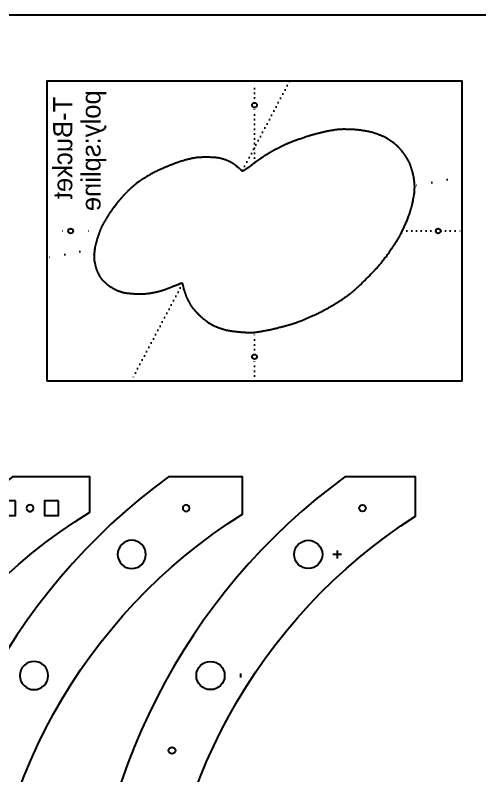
# Model space of a CAD drawing. Header units: millimetres. Extents: x -1807 to -587, y -1074 to -434.
# Drawn here: x -1125.5 to -931.6, y -751.4 to -433.7 of the extents above; entities that cross this region are included whole.
import ezdxf
from ezdxf.enums import TextEntityAlignment as Align

# ---------------------------------------------------------------- set-up
doc = ezdxf.new("R2010")
doc.units = ezdxf.units.MM
doc.linetypes.add('DOTTED', pattern=[6.35, 0, -6.35])
doc.layers.get('0').update_dxf_attribs({"color": 5})
doc.layers.add('Holes', color=1, linetype='Continuous')
doc.layers.add('text', color=250, linetype='Continuous')
doc.layers.add('Lines', color=7, linetype='DOTTED', true_color=0x000000)
doc.layers.add('Notes', color=73, linetype='Continuous', plot=False)
doc.styles.add('BoldReverse', font='Arial_Bold.ttf')
doc.styles.get("Standard").update_dxf_attribs({"font": 'FreeSans.ttf'})

# ---------------------------------------------------------------- blocks, each defined once
blk = doc.blocks.new('Level 9')
blk.add_lwpolyline([(873.94, -1590.91, -0.508188), (1294.14, -1590.91), (1294.14, -1621.75), (1278.6, -1621.75, 0.552088), (889.49, -1621.75), (873.94, -1621.75)], format="xyb", close=True)
at = {"layer": 'Holes'}
for centre, radius in [((956.93, -1534.8), 5.9), ((906.33, -1575.6), 5.9), ((887.04, -1598.24), 1.4)]:
    blk.add_circle(centre, radius, dxfattribs=at)
blk = doc.blocks.new('Level 10')
blk.add_lwpolyline([(630.1, -91.67, 0.508188), (209.9, -91.67), (209.9, -121.11), (226.34, -121.11, -0.547395), (613.66, -121.11), (630.1, -121.11)], format="xyb", close=True)
at = {"layer": 'Holes'}
for centre, radius in [((515.77, -19.49), 1.4), ((547.12, -35.56), 5.9), ((597.72, -76.36), 5.9), ((617, -99), 1.4)]:
    blk.add_circle(centre, radius, dxfattribs=at)
at = {"layer": 'text', "style": 'BoldReverse'}
for s, p in [('-', (547.12, -47.56)), ('+', (597.72, -88.36))]:
    blk.add_text(s, height=5, dxfattribs=at).set_placement(p, align=Align.MIDDLE_CENTER)
blk = doc.blocks.new('Square hole unit')
for points in [[(-3.05, 6.1), (-3.05, 11.9), (3.05, 11.9), (3.05, 6.1)], [(-3.05, -11.9), (-3.05, -6.1), (3.05, -6.1), (3.05, -11.9)]]:
    blk.add_lwpolyline(points, close=True)
blk.add_circle((0, 0), 1.4)
blk = doc.blocks.new('spline-block')
at = {"linetype": 'ByBlock'}
blk.add_lwpolyline([(0, 0), (0, -173.41), (125.1, -173.41), (125.1, 0)], close=True, dxfattribs=at)
at = {"layer": 'Holes'}
blk.add_lwpolyline([(79.32, -153.38), (79.23, -153.37), (79.13, -153.37), (79.02, -153.36), (78.91, -153.35), (78.79, -153.34), (78.67, -153.34), (78.57, -153.33), (78.47, -153.32), (78.39, -153.32), (78.32, -153.31), (78.27, -153.31), (78.23, -153.3), (78.2, -153.3), (78.17, -153.3), (78.15, -153.29), (78.14, -153.29), (78.12, -153.29), (78.11, -153.29), (78.1, -153.28), (78.1, -153.28), (78.09, -153.28), (78.08, -153.28), (78.08, -153.28), (78.07, -153.28), (78.07, -153.27), (78.06, -153.27), (78.06, -153.27), (78.05, -153.27), (78.05, -153.27), (78.05, -153.27), (78.04, -153.26), (78.04, -153.26), (78.03, -153.26), (78.03, -153.26), (78.02, -153.26), (78.01, -153.26), (78, -153.25), (77.99, -153.25), (77.97, -153.25), (77.95, -153.24), (77.93, -153.24), (77.9, -153.23), (77.87, -153.22), (77.83, -153.22), (77.79, -153.21), (77.74, -153.2), (77.68, -153.19), (77.62, -153.17), (77.55, -153.16), (77.46, -153.14), (77.36, -153.13), (77.24, -153.1), (77.1, -153.08), (76.93, -153.05), (76.73, -153.01), (76.49, -152.97), (76.21, -152.91), (75.91, -152.86), (75.58, -152.79), (75.23, -152.73), (74.88, -152.66), (74.52, -152.59), (74.17, -152.52), (73.84, -152.45), (73.53, -152.38), (73.24, -152.31), (72.97, -152.25), (72.72, -152.18), (72.48, -152.12), (72.25, -152.06), (72.03, -151.99), (71.81, -151.93), (71.6, -151.87), (71.39, -151.81), (71.17, -151.74), (70.95, -151.67), (70.72, -151.6), (70.47, -151.52), (70.2, -151.43), (69.92, -151.34), (69.61, -151.23), (69.28, -151.12), (68.93, -150.99), (68.57, -150.86), (68.2, -150.73), (67.81, -150.58), (67.41, -150.43), (67.01, -150.28), (66.61, -150.11), (66.21, -149.95), (65.8, -149.78), (65.4, -149.61), (64.99, -149.43), (64.58, -149.24), (64.16, -149.05), (63.75, -148.86), (63.34, -148.67), (62.93, -148.47), (62.52, -148.27), (62.13, -148.08), (61.76, -147.89), (61.41, -147.72), (61.08, -147.55), (60.79, -147.4), (60.53, -147.26), (60.29, -147.14), (60.08, -147.03), (59.88, -146.92), (59.68, -146.81), (59.49, -146.7), (59.29, -146.58), (59.07, -146.45), (58.83, -146.3), (58.57, -146.14), (58.29, -145.97), (57.98, -145.77), (57.64, -145.56), (57.28, -145.33), (56.9, -145.09), (56.48, -144.82), (56.04, -144.53), (55.58, -144.22), (55.1, -143.9), (54.61, -143.57), (54.12, -143.24), (53.63, -142.91), (53.15, -142.57), (52.68, -142.24), (52.24, -141.92), (51.81, -141.61), (51.4, -141.31), (51, -141.01), (50.62, -140.71), (50.25, -140.42), (49.88, -140.13), (49.52, -139.84), (49.16, -139.54), (48.8, -139.24), (48.42, -138.92), (48.04, -138.59), (47.63, -138.23), (47.19, -137.84), (46.72, -137.41), (46.22, -136.94), (45.67, -136.42), (45.09, -135.86), (44.48, -135.28), (43.87, -134.69), (43.25, -134.08), (42.64, -133.49), (42.06, -132.9), (41.51, -132.35), (40.99, -131.83), (40.52, -131.34), (40.07, -130.88), (39.66, -130.44), (39.26, -130.02), (38.89, -129.61), (38.52, -129.2), (38.17, -128.8), (37.82, -128.4), (37.48, -128), (37.15, -127.62), (36.84, -127.25), (36.55, -126.9), (36.29, -126.58), (36.06, -126.3), (35.86, -126.06), (35.71, -125.87), (35.58, -125.71), (35.47, -125.57), (35.37, -125.45), (35.28, -125.32), (35.18, -125.19), (35.07, -125.03), (34.94, -124.83), (34.78, -124.6), (34.59, -124.33), (34.39, -124.03), (34.18, -123.72), (33.96, -123.41), (33.75, -123.1), (33.55, -122.8), (33.37, -122.53), (33.21, -122.29), (33.07, -122.08), (32.95, -121.9), (32.85, -121.74), (32.76, -121.6), (32.67, -121.47), (32.6, -121.35), (32.53, -121.24), (32.46, -121.12), (32.39, -121), (32.3, -120.86), (32.2, -120.69), (32.08, -120.49), (31.94, -120.24), (31.76, -119.94), (31.55, -119.57), (31.3, -119.13), (31.02, -118.64), (30.71, -118.11), (30.4, -117.55), (30.08, -116.98), (29.76, -116.42), (29.46, -115.89), (29.18, -115.39), (28.94, -114.94), (28.72, -114.53), (28.51, -114.15), (28.32, -113.78), (28.14, -113.4), (27.95, -113.01), (27.75, -112.59), (27.53, -112.12), (27.29, -111.6), (27.04, -111.04), (26.77, -110.45), (26.5, -109.84), (26.23, -109.23), (25.96, -108.62), (25.7, -108.02), (25.46, -107.46), (25.25, -106.94), (25.05, -106.46), (24.87, -106.01), (24.71, -105.6), (24.56, -105.21), (24.43, -104.85), (24.3, -104.52), (24.19, -104.2), (24.09, -103.9), (23.99, -103.62), (23.9, -103.35), (23.81, -103.1), (23.73, -102.86), (23.66, -102.63), (23.59, -102.41), (23.53, -102.2), (23.46, -102.01), (23.41, -101.82), (23.35, -101.64), (23.3, -101.46), (23.25, -101.3), (23.2, -101.13), (23.15, -100.97), (23.11, -100.82), (23.06, -100.67), (23.02, -100.51), (22.97, -100.34), (22.92, -100.16), (22.86, -99.95), (22.8, -99.72), (22.73, -99.45), (22.65, -99.15), (22.56, -98.8), (22.47, -98.42), (22.37, -98.02), (22.26, -97.6), (22.16, -97.19), (22.05, -96.79), (21.96, -96.4), (21.87, -96.05), (21.79, -95.75), (21.73, -95.48), (21.67, -95.24), (21.62, -95.03), (21.57, -94.84), (21.53, -94.67), (21.49, -94.51), (21.46, -94.37), (21.42, -94.22), (21.39, -94.08), (21.35, -93.93), (21.31, -93.76), (21.27, -93.58), (21.22, -93.38), (21.17, -93.14), (21.12, -92.87), (21.06, -92.57), (20.99, -92.24), (20.92, -91.88), (20.85, -91.51), (20.78, -91.14), (20.71, -90.76), (20.64, -90.4), (20.58, -90.05), (20.52, -89.73), (20.47, -89.43), (20.43, -89.16), (20.39, -88.9), (20.35, -88.66), (20.32, -88.45), (20.29, -88.24), (20.27, -88.06), (20.24, -87.88), (20.22, -87.72), (20.2, -87.58), (20.18, -87.44), (20.17, -87.32), (20.15, -87.22), (20.14, -87.12), (20.13, -87.04), (20.12, -86.97), (20.11, -86.9), (20.1, -86.85), (20.09, -86.81), (20.08, -86.77), (20.08, -86.73), (20.07, -86.7), (20.07, -86.67), (20.06, -86.65), (20.06, -86.62), (20.05, -86.59), (20.05, -86.57), (20.05, -86.54), (20.04, -86.51), (20.04, -86.48), (20.03, -86.45), (20.03, -86.42), (20.03, -86.38), (20.02, -86.34), (20.02, -86.29), (20.02, -86.23), (20.02, -86.16), (20.01, -86.08), (20.01, -85.98), (20.01, -85.86), (20.01, -85.73), (20, -85.58), (20, -85.41), (20, -85.22), (20.01, -85), (20.01, -84.76), (20.02, -84.5), (20.02, -84.21), (20.03, -83.89), (20.05, -83.55), (20.06, -83.2), (20.08, -82.82), (20.11, -82.43), (20.13, -82.03), (20.16, -81.61), (20.2, -81.18), (20.24, -80.75), (20.28, -80.31), (20.32, -79.87), (20.37, -79.44), (20.41, -79.01), (20.46, -78.6), (20.51, -78.19), (20.56, -77.81), (20.61, -77.45), (20.66, -77.11), (20.71, -76.79), (20.75, -76.5), (20.79, -76.23), (20.83, -76), (20.87, -75.79), (20.9, -75.62), (20.92, -75.47), (20.94, -75.35), (20.97, -75.24), (20.99, -75.14), (21.01, -75.04), (21.03, -74.94), (21.06, -74.84), (21.09, -74.73), (21.12, -74.61), (21.16, -74.47), (21.2, -74.33), (21.24, -74.17), (21.29, -74), (21.35, -73.81), (21.41, -73.62), (21.47, -73.41), (21.55, -73.19), (21.62, -72.96), (21.7, -72.73), (21.78, -72.49), (21.87, -72.25), (21.96, -72.01), (22.04, -71.77), (22.13, -71.54), (22.22, -71.31), (22.31, -71.09), (22.39, -70.88), (22.47, -70.68), (22.55, -70.5), (22.62, -70.34), (22.68, -70.19), (22.73, -70.07), (22.78, -69.96), (22.82, -69.87), (22.86, -69.79), (22.89, -69.73), (22.92, -69.67), (22.94, -69.62), (22.97, -69.57), (23, -69.52), (23.02, -69.48), (23.04, -69.44), (23.07, -69.39), (23.09, -69.36), (23.11, -69.32), (23.13, -69.29), (23.15, -69.25), (23.17, -69.22), (23.19, -69.19), (23.21, -69.17), (23.22, -69.14), (23.24, -69.12), (23.25, -69.1), (23.26, -69.07), (23.27, -69.06), (23.28, -69.04), (23.29, -69.02), (23.3, -69.01), (23.31, -68.99), (23.32, -68.98), (23.32, -68.97), (23.33, -68.96), (23.33, -68.95), (23.34, -68.94), (23.34, -68.94), (23.34, -68.93), (23.35, -68.93), (23.35, -68.92), (23.35, -68.92), (23.35, -68.92), (23.35, -68.92), (23.35, -68.92), (23.35, -68.91), (23.35, -68.91), (23.35, -68.91), (23.35, -68.91), (23.35, -68.91), (23.35, -68.91), (23.35, -68.91), (23.36, -68.9), (23.36, -68.9), (23.36, -68.9), (23.36, -68.9), (23.36, -68.9), (23.36, -68.9), (23.36, -68.89), (23.36, -68.89), (23.36, -68.89), (23.36, -68.89), (23.36, -68.88), (23.36, -68.88), (23.36, -68.88), (23.36, -68.87), (23.36, -68.87), (23.37, -68.86), (23.37, -68.86), (23.37, -68.86), (23.37, -68.85), (23.37, -68.84), (23.38, -68.84), (23.38, -68.83), (23.38, -68.82), (23.39, -68.82), (23.39, -68.81), (23.4, -68.8), (23.41, -68.78), (23.41, -68.77), (23.42, -68.75), (23.44, -68.73), (23.45, -68.71), (23.47, -68.68), (23.49, -68.65), (23.51, -68.61), (23.53, -68.57), (23.55, -68.54), (23.57, -68.5), (23.6, -68.46), (23.62, -68.43), (23.63, -68.4), (23.65, -68.37), (23.66, -68.35), (23.68, -68.33), (23.69, -68.31), (23.7, -68.29), (23.71, -68.27), (23.73, -68.25), (23.74, -68.22), (23.76, -68.2), (23.78, -68.16), (23.8, -68.13), (23.82, -68.1), (23.84, -68.06), (23.86, -68.03), (23.88, -67.99), (23.9, -67.96), (23.92, -67.93), (23.94, -67.9), (23.95, -67.87), (23.97, -67.85), (23.98, -67.83), (23.99, -67.81), (24, -67.79), (24.01, -67.77), (24.01, -67.76), (24.02, -67.74), (24.03, -67.73), (24.03, -67.72), (24.03, -67.71), (24.04, -67.71), (24.04, -67.7), (24.04, -67.7), (24.04, -67.69), (24.04, -67.69), (24.05, -67.68), (24.05, -67.68), (24.05, -67.68), (24.05, -67.68), (24.05, -67.67), (24.05, -67.67), (24.05, -67.67), (24.05, -67.67), (24.05, -67.66), (24.05, -67.66), (24.05, -67.66), (24.05, -67.65), (24.05, -67.65), (24.05, -67.64), (24.06, -67.64), (24.06, -67.64), (24.06, -67.63), (24.06, -67.63), (24.06, -67.62), (24.07, -67.62), (24.07, -67.61), (24.07, -67.61), (24.07, -67.6), (24.07, -67.6), (24.08, -67.59), (24.08, -67.59), (24.08, -67.58), (24.08, -67.58), (24.09, -67.57), (24.09, -67.57), (24.09, -67.56), (24.1, -67.56), (24.1, -67.55), (24.1, -67.55), (24.11, -67.54), (24.11, -67.54), (24.12, -67.53), (24.12, -67.52), (24.13, -67.52), (24.13, -67.51), (24.14, -67.5), (24.15, -67.49), (24.15, -67.48), (24.16, -67.47), (24.17, -67.46), (24.18, -67.45), (24.19, -67.44), (24.2, -67.43), (24.21, -67.42), (24.22, -67.4), (24.22, -67.39), (24.23, -67.38), (24.24, -67.37), (24.25, -67.36), (24.26, -67.35), (24.27, -67.34), (24.28, -67.33), (24.29, -67.32), (24.3, -67.31), (24.31, -67.3), (24.32, -67.29), (24.33, -67.28), (24.34, -67.27), (24.35, -67.27), (24.35, -67.26), (24.36, -67.25), (24.37, -67.24), (24.38, -67.23), (24.39, -67.22), (24.4, -67.21), (24.41, -67.2), (24.42, -67.18), (24.44, -67.17), (24.45, -67.15), (24.47, -67.12), (24.49, -67.1), (24.52, -67.07), (24.54, -67.04), (24.57, -67), (24.6, -66.96), (24.64, -66.91), (24.67, -66.87), (24.71, -66.82), (24.75, -66.77), (24.79, -66.72), (24.82, -66.67), (24.86, -66.62), (24.89, -66.58), (24.93, -66.53), (24.96, -66.48), (25, -66.42), (25.04, -66.37), (25.08, -66.31), (25.13, -66.25), (25.18, -66.18), (25.23, -66.11), (25.29, -66.03), (25.36, -65.94), (25.44, -65.84), (25.52, -65.73), (25.62, -65.62), (25.73, -65.49), (25.85, -65.34), (25.98, -65.19), (26.12, -65.03), (26.27, -64.86), (26.42, -64.69), (26.59, -64.51), (26.76, -64.32), (26.93, -64.14), (27.11, -63.95), (27.29, -63.77), (27.48, -63.58), (27.66, -63.4), (27.86, -63.21), (28.05, -63.03), (28.24, -62.85), (28.44, -62.67), (28.63, -62.49), (28.83, -62.31), (29.03, -62.14), (29.22, -61.97), (29.42, -61.81), (29.61, -61.64), (29.81, -61.48), (30, -61.33), (30.19, -61.18), (30.38, -61.04), (30.56, -60.9), (30.73, -60.77), (30.9, -60.65), (31.06, -60.53), (31.21, -60.43), (31.34, -60.34), (31.47, -60.25), (31.58, -60.18), (31.69, -60.11), (31.79, -60.05), (31.89, -59.99), (31.99, -59.93), (32.1, -59.87), (32.21, -59.81), (32.34, -59.74), (32.47, -59.67), (32.6, -59.6), (32.75, -59.53), (32.9, -59.45), (33.05, -59.37), (33.21, -59.29), (33.37, -59.2), (33.54, -59.12), (33.7, -59.04), (33.87, -58.96), (34.04, -58.88), (34.2, -58.8), (34.36, -58.72), (34.52, -58.65), (34.67, -58.58), (34.82, -58.52), (34.96, -58.45), (35.09, -58.4), (35.22, -58.34), (35.35, -58.29), (35.48, -58.24), (35.6, -58.2), (35.72, -58.15), (35.85, -58.11), (35.97, -58.06), (36.09, -58.02), (36.22, -57.98), (36.34, -57.94), (36.46, -57.9), (36.58, -57.86), (36.69, -57.82), (36.81, -57.79), (36.92, -57.75), (37.03, -57.72), (37.13, -57.68), (37.22, -57.65), (37.31, -57.62), (37.39, -57.6), (37.46, -57.58), (37.52, -57.56), (37.57, -57.54), (37.61, -57.53), (37.64, -57.51), (37.66, -57.5), (37.69, -57.5), (37.7, -57.49), (37.72, -57.48), (37.73, -57.48), (37.74, -57.47), (37.75, -57.47), (37.76, -57.47), (37.77, -57.46), (37.77, -57.46), (37.78, -57.46), (37.78, -57.45), (37.79, -57.45), (37.79, -57.45), (37.79, -57.45), (37.8, -57.45), (37.8, -57.44), (37.81, -57.44), (37.81, -57.44), (37.81, -57.44), (37.82, -57.43), (37.82, -57.43), (37.82, -57.43), (37.83, -57.43), (37.83, -57.43), (37.83, -57.42), (37.84, -57.42), (37.84, -57.42), (37.85, -57.42), (37.85, -57.41), (37.86, -57.41), (37.86, -57.41), (37.87, -57.4), (37.87, -57.4), (37.88, -57.4), (37.88, -57.4), (37.89, -57.39), (37.89, -57.39), (37.9, -57.39), (37.91, -57.39), (37.92, -57.38), (37.92, -57.38), (37.93, -57.38), (37.94, -57.37), (37.95, -57.37), (37.96, -57.36), (37.98, -57.36), (37.99, -57.35), (38, -57.35), (38.02, -57.35), (38.03, -57.34), (38.05, -57.34), (38.06, -57.33), (38.08, -57.33), (38.09, -57.32), (38.11, -57.32), (38.12, -57.31), (38.14, -57.31), (38.16, -57.3), (38.17, -57.3), (38.19, -57.3), (38.21, -57.29), (38.22, -57.29), (38.24, -57.29), (38.25, -57.28), (38.27, -57.28), (38.28, -57.28), (38.3, -57.27), (38.31, -57.27), (38.32, -57.27), (38.34, -57.26), (38.36, -57.26), (38.39, -57.25), (38.43, -57.25), (38.48, -57.24), (38.54, -57.23), (38.61, -57.21), (38.7, -57.2), (38.8, -57.18), (38.9, -57.16), (39, -57.14), (39.11, -57.11), (39.21, -57.09), (39.32, -57.07), (39.41, -57.05), (39.5, -57.03), (39.59, -57.01), (39.67, -56.99), (39.74, -56.97), (39.81, -56.95), (39.87, -56.93), (39.92, -56.92), (39.97, -56.91), (40, -56.9), (40.04, -56.89), (40.07, -56.88), (40.1, -56.87), (40.12, -56.86), (40.15, -56.85), (40.18, -56.84), (40.21, -56.83), (40.25, -56.82), (40.28, -56.81), (40.32, -56.79), (40.35, -56.78), (40.38, -56.77), (40.41, -56.76), (40.44, -56.75), (40.46, -56.74), (40.47, -56.74), (40.49, -56.73), (40.5, -56.72), (40.51, -56.72), (40.52, -56.72), (40.52, -56.71), (40.53, -56.71), (40.53, -56.71), (40.54, -56.7), (40.54, -56.7), (40.55, -56.7), (40.55, -56.69), (40.56, -56.69), (40.56, -56.69), (40.56, -56.68), (40.57, -56.68), (40.57, -56.67), (40.57, -56.67), (40.58, -56.67), (40.58, -56.66), (40.58, -56.66), (40.59, -56.66), (40.59, -56.65), (40.59, -56.65), (40.59, -56.64), (40.6, -56.64), (40.6, -56.64), (40.6, -56.63), (40.6, -56.63), (40.6, -56.62), (40.61, -56.61), (40.61, -56.61), (40.61, -56.6), (40.61, -56.6), (40.62, -56.59), (40.62, -56.58), (40.62, -56.57), (40.62, -56.57), (40.62, -56.56), (40.63, -56.55), (40.63, -56.54), (40.63, -56.53), (40.63, -56.52), (40.63, -56.51), (40.64, -56.5), (40.64, -56.49), (40.64, -56.48), (40.64, -56.47), (40.64, -56.46), (40.65, -56.45), (40.65, -56.43), (40.65, -56.42), (40.65, -56.41), (40.65, -56.39), (40.66, -56.37), (40.66, -56.36), (40.66, -56.34), (40.66, -56.32), (40.67, -56.3), (40.67, -56.28), (40.67, -56.27), (40.67, -56.25), (40.67, -56.23), (40.67, -56.22), (40.67, -56.21), (40.67, -56.2), (40.67, -56.18), (40.67, -56.17), (40.67, -56.17), (40.67, -56.16), (40.67, -56.15), (40.67, -56.14), (40.67, -56.13), (40.67, -56.12), (40.67, -56.11), (40.67, -56.1), (40.67, -56.09), (40.67, -56.08), (40.66, -56.08), (40.66, -56.07), (40.66, -56.06), (40.66, -56.05), (40.66, -56.04), (40.65, -56.03), (40.65, -56.02), (40.65, -56.01), (40.65, -56), (40.64, -55.99), (40.64, -55.98), (40.64, -55.97), (40.63, -55.96), (40.63, -55.95), (40.63, -55.93), (40.62, -55.92), (40.62, -55.91), (40.62, -55.9), (40.61, -55.89), (40.61, -55.87), (40.6, -55.86), (40.59, -55.84), (40.59, -55.83), (40.58, -55.81), (40.57, -55.79), (40.56, -55.76), (40.55, -55.73), (40.53, -55.71), (40.52, -55.68), (40.51, -55.65), (40.49, -55.62), (40.48, -55.59), (40.47, -55.57), (40.46, -55.54), (40.44, -55.52), (40.43, -55.49), (40.42, -55.46), (40.4, -55.43), (40.39, -55.4), (40.37, -55.37), (40.35, -55.32), (40.33, -55.28), (40.3, -55.23), (40.28, -55.17), (40.25, -55.12), (40.23, -55.07), (40.2, -55.01), (40.18, -54.96), (40.16, -54.92), (40.14, -54.88), (40.13, -54.84), (40.11, -54.8), (40.1, -54.77), (40.09, -54.75), (40.08, -54.73), (40.07, -54.71), (40.06, -54.69), (40.06, -54.67), (40.05, -54.66), (40.05, -54.65), (40.05, -54.64), (40.05, -54.63), (40.04, -54.63), (40.04, -54.62), (40.04, -54.62), (40.04, -54.61), (40.04, -54.61), (40.04, -54.6), (40.04, -54.6), (40.04, -54.59), (40.04, -54.59), (40.03, -54.59), (40.03, -54.58), (40.03, -54.58), (40.03, -54.57), (40.03, -54.57), (40.03, -54.56), (40.03, -54.56), (40.02, -54.55), (40.02, -54.54), (40.02, -54.53), (40.01, -54.51), (40, -54.49), (39.99, -54.46), (39.98, -54.43), (39.96, -54.38), (39.94, -54.32), (39.9, -54.24), (39.87, -54.14), (39.82, -54.03), (39.76, -53.89), (39.7, -53.73), (39.62, -53.55), (39.54, -53.34), (39.44, -53.11), (39.33, -52.84), (39.21, -52.54), (39.08, -52.22), (38.94, -51.87), (38.8, -51.51), (38.65, -51.13), (38.5, -50.75), (38.36, -50.38), (38.22, -50.02), (38.09, -49.67), (37.97, -49.35), (37.87, -49.04), (37.77, -48.75), (37.67, -48.47), (37.59, -48.2), (37.51, -47.93), (37.43, -47.67), (37.36, -47.42), (37.29, -47.16), (37.22, -46.9), (37.15, -46.65), (37.09, -46.39), (37.03, -46.13), (36.96, -45.87), (36.91, -45.6), (36.85, -45.34), (36.79, -45.07), (36.74, -44.8), (36.69, -44.54), (36.64, -44.28), (36.6, -44.03), (36.55, -43.79), (36.51, -43.56), (36.48, -43.34), (36.45, -43.14), (36.42, -42.96), (36.39, -42.78), (36.36, -42.61), (36.34, -42.46), (36.32, -42.31), (36.3, -42.16), (36.29, -42.02), (36.27, -41.88), (36.25, -41.73), (36.24, -41.58), (36.23, -41.43), (36.21, -41.26), (36.2, -41.08), (36.19, -40.88), (36.18, -40.67), (36.17, -40.43), (36.16, -40.17), (36.15, -39.89), (36.15, -39.61), (36.14, -39.31), (36.14, -39), (36.14, -38.68), (36.14, -38.36), (36.15, -38.04), (36.16, -37.72), (36.17, -37.39), (36.18, -37.07), (36.19, -36.74), (36.21, -36.42), (36.23, -36.1), (36.25, -35.78), (36.28, -35.47), (36.3, -35.16), (36.33, -34.86), (36.36, -34.57), (36.39, -34.3), (36.41, -34.04), (36.44, -33.8), (36.47, -33.58), (36.49, -33.38), (36.52, -33.2), (36.54, -33.04), (36.56, -32.89), (36.59, -32.75), (36.61, -32.63), (36.63, -32.5), (36.66, -32.39), (36.68, -32.27), (36.7, -32.16), (36.73, -32.06), (36.75, -31.95), (36.78, -31.85), (36.8, -31.75), (36.83, -31.66), (36.85, -31.57), (36.88, -31.48), (36.91, -31.4), (36.93, -31.32), (36.96, -31.25), (36.98, -31.19), (37, -31.13), (37.03, -31.07), (37.04, -31.02), (37.06, -30.98), (37.07, -30.95), (37.09, -30.92), (37.1, -30.89), (37.11, -30.86), (37.12, -30.84), (37.13, -30.82), (37.14, -30.79), (37.15, -30.77), (37.16, -30.74), (37.17, -30.71), (37.18, -30.68), (37.19, -30.65), (37.2, -30.62), (37.21, -30.59), (37.22, -30.56), (37.23, -30.53), (37.24, -30.5), (37.25, -30.47), (37.26, -30.45), (37.27, -30.42), (37.28, -30.39), (37.28, -30.37), (37.29, -30.34), (37.3, -30.32), (37.3, -30.3), (37.31, -30.28), (37.31, -30.26), (37.31, -30.24), (37.32, -30.23), (37.32, -30.21), (37.32, -30.19), (37.33, -30.18), (37.33, -30.16), (37.33, -30.14), (37.34, -30.13), (37.34, -30.11), (37.35, -30.09), (37.35, -30.08), (37.35, -30.06), (37.36, -30.04), (37.36, -30.02), (37.37, -30.01), (37.37, -29.99), (37.38, -29.97), (37.38, -29.95), (37.39, -29.94), (37.39, -29.92), (37.4, -29.9), (37.4, -29.89), (37.41, -29.87), (37.42, -29.85), (37.42, -29.83), (37.43, -29.82), (37.44, -29.8), (37.44, -29.79), (37.45, -29.77), (37.45, -29.75), (37.46, -29.74), (37.47, -29.72), (37.47, -29.71), (37.48, -29.7), (37.49, -29.69), (37.49, -29.67), (37.5, -29.66), (37.5, -29.66), (37.5, -29.65), (37.51, -29.64), (37.51, -29.63), (37.52, -29.62), (37.52, -29.62), (37.52, -29.61), (37.53, -29.61), (37.53, -29.6), (37.53, -29.59), (37.54, -29.59), (37.54, -29.58), (37.54, -29.58), (37.55, -29.57), (37.55, -29.57), (37.55, -29.56), (37.56, -29.56), (37.56, -29.55), (37.57, -29.54), (37.57, -29.54), (37.57, -29.53), (37.58, -29.52), (37.58, -29.51), (37.59, -29.5), (37.6, -29.49), (37.6, -29.48), (37.61, -29.47), (37.62, -29.45), (37.63, -29.43), (37.64, -29.42), (37.65, -29.4), (37.66, -29.37), (37.67, -29.35), (37.69, -29.33), (37.7, -29.3), (37.71, -29.27), (37.73, -29.24), (37.74, -29.21), (37.76, -29.18), (37.77, -29.15), (37.79, -29.11), (37.8, -29.07), (37.82, -29.04), (37.84, -29), (37.85, -28.96), (37.87, -28.92), (37.89, -28.89), (37.9, -28.85), (37.92, -28.81), (37.94, -28.77), (37.96, -28.73), (37.98, -28.69), (38, -28.64), (38.03, -28.59), (38.06, -28.53), (38.09, -28.47), (38.13, -28.4), (38.17, -28.32), (38.22, -28.23), (38.27, -28.13), (38.33, -28.02), (38.4, -27.9), (38.48, -27.76), (38.57, -27.6), (38.67, -27.44), (38.77, -27.27), (38.87, -27.1), (38.96, -26.94), (39.05, -26.79), (39.13, -26.65), (39.21, -26.54), (39.26, -26.44), (39.31, -26.36), (39.36, -26.29), (39.39, -26.24), (39.43, -26.18), (39.46, -26.14), (39.5, -26.09), (39.54, -26.04), (39.59, -25.98), (39.64, -25.91), (39.7, -25.83), (39.77, -25.75), (39.85, -25.65), (39.95, -25.55), (40.05, -25.43), (40.16, -25.29), (40.29, -25.15), (40.43, -25), (40.57, -24.84), (40.71, -24.68), (40.86, -24.52), (41, -24.36), (41.13, -24.22), (41.25, -24.09), (41.36, -23.97), (41.46, -23.86), (41.55, -23.77), (41.63, -23.69), (41.71, -23.62), (41.77, -23.55), (41.83, -23.5), (41.88, -23.45), (41.92, -23.41), (41.96, -23.37), (42, -23.33), (42.04, -23.3), (42.08, -23.26), (42.12, -23.23), (42.17, -23.19), (42.22, -23.15), (42.28, -23.11), (42.35, -23.06), (42.42, -23.01), (42.49, -22.95), (42.57, -22.89), (42.66, -22.83), (42.74, -22.77), (42.84, -22.71), (42.93, -22.64), (43.02, -22.58), (43.12, -22.51), (43.21, -22.45), (43.3, -22.39), (43.38, -22.34), (43.46, -22.29), (43.53, -22.24), (43.59, -22.2), (43.65, -22.17), (43.69, -22.14), (43.73, -22.12), (43.77, -22.1), (43.79, -22.08), (43.82, -22.07), (43.84, -22.06), (43.86, -22.05), (43.88, -22.04), (43.89, -22.03), (43.9, -22.03), (43.91, -22.03), (43.92, -22.02), (43.92, -22.02), (43.93, -22.02), (43.94, -22.02), (43.94, -22.01), (43.95, -22.01), (43.95, -22.01), (43.96, -22.01), (43.96, -22.01), (43.97, -22), (43.98, -22), (43.99, -21.99), (44.01, -21.99), (44.03, -21.98), (44.06, -21.96), (44.1, -21.95), (44.15, -21.92), (44.22, -21.89), (44.29, -21.86), (44.39, -21.81), (44.49, -21.77), (44.6, -21.71), (44.73, -21.66), (44.86, -21.6), (44.99, -21.53), (45.12, -21.47), (45.25, -21.41), (45.39, -21.35), (45.51, -21.29), (45.64, -21.24), (45.76, -21.18), (45.88, -21.13), (45.99, -21.08), (46.1, -21.04), (46.2, -21), (46.3, -20.96), (46.39, -20.92), (46.47, -20.89), (46.56, -20.86), (46.64, -20.83), (46.72, -20.8), (46.8, -20.78), (46.88, -20.75), (46.96, -20.73), (47.04, -20.7), (47.13, -20.68), (47.22, -20.65), (47.31, -20.63), (47.41, -20.6), (47.52, -20.58), (47.64, -20.55), (47.76, -20.52), (47.89, -20.5), (48.02, -20.47), (48.14, -20.44), (48.27, -20.42), (48.39, -20.39), (48.51, -20.37), (48.61, -20.34), (48.71, -20.32), (48.8, -20.31), (48.88, -20.29), (48.95, -20.27), (49.01, -20.26), (49.08, -20.25), (49.14, -20.23), (49.19, -20.22), (49.25, -20.21), (49.3, -20.19), (49.36, -20.18), (49.4, -20.17), (49.45, -20.15), (49.49, -20.14), (49.53, -20.13), (49.57, -20.12), (49.6, -20.11), (49.62, -20.11), (49.65, -20.1), (49.67, -20.09), (49.68, -20.09), (49.7, -20.08), (49.71, -20.08), (49.72, -20.07), (49.74, -20.07), (49.75, -20.06), (49.76, -20.06), (49.77, -20.06), (49.77, -20.05), (49.78, -20.05), (49.79, -20.05), (49.8, -20.04), (49.81, -20.04), (49.82, -20.04), (49.83, -20.03), (49.84, -20.03), (49.85, -20.03), (49.85, -20.03), (49.86, -20.02), (49.87, -20.02), (49.88, -20.02), (49.89, -20.02), (49.9, -20.01), (49.91, -20.01), (49.92, -20.01), (49.93, -20.01), (49.94, -20), (49.95, -20), (49.96, -20), (49.96, -20), (49.97, -20), (49.98, -19.99), (49.99, -19.99), (50, -19.99), (50.01, -19.99), (50.02, -19.99), (50.03, -19.99), (50.04, -19.98), (50.05, -19.98), (50.06, -19.98), (50.07, -19.98), (50.08, -19.98), (50.09, -19.98), (50.1, -19.98), (50.11, -19.98), (50.12, -19.98), (50.13, -19.98), (50.14, -19.97), (50.15, -19.97), (50.17, -19.97), (50.18, -19.97), (50.2, -19.97), (50.21, -19.97), (50.23, -19.97), (50.25, -19.97), (50.27, -19.97), (50.29, -19.97), (50.31, -19.97), (50.33, -19.98), (50.35, -19.98), (50.37, -19.98), (50.39, -19.98), (50.41, -19.98), (50.43, -19.98), (50.45, -19.98), (50.47, -19.99), (50.49, -19.99), (50.5, -19.99), (50.52, -19.99), (50.53, -19.99), (50.54, -19.99), (50.56, -19.99), (50.57, -19.99), (50.59, -20), (50.6, -20), (50.62, -20), (50.64, -20), (50.67, -20), (50.69, -20), (50.72, -20), (50.76, -20), (50.8, -20), (50.84, -20), (50.9, -20), (50.95, -20), (51.01, -20), (51.08, -19.99), (51.14, -19.99), (51.21, -19.99), (51.28, -19.98), (51.35, -19.98), (51.42, -19.98), (51.49, -19.97), (51.55, -19.97), (51.62, -19.96), (51.68, -19.96), (51.75, -19.95), (51.82, -19.95), (51.89, -19.94), (51.97, -19.94), (52.04, -19.93), (52.12, -19.92), (52.2, -19.92), (52.28, -19.91), (52.35, -19.9), (52.42, -19.9), (52.49, -19.9), (52.55, -19.89), (52.6, -19.89), (52.65, -19.89), (52.69, -19.89), (52.72, -19.88), (52.75, -19.88), (52.78, -19.88), (52.8, -19.88), (52.82, -19.88), (52.84, -19.88), (52.86, -19.89), (52.87, -19.89), (52.89, -19.89), (52.9, -19.89), (52.91, -19.89), (52.93, -19.89), (52.94, -19.89), (52.95, -19.89), (52.96, -19.89), (52.97, -19.9), (52.98, -19.9), (52.99, -19.9), (53.01, -19.9), (53.02, -19.9), (53.03, -19.9), (53.04, -19.91), (53.05, -19.91), (53.06, -19.91), (53.07, -19.91), (53.08, -19.91), (53.09, -19.92), (53.1, -19.92), (53.1, -19.92), (53.11, -19.92), (53.12, -19.93), (53.13, -19.93), (53.14, -19.93), (53.15, -19.93), (53.15, -19.94), (53.16, -19.94), (53.17, -19.94), (53.18, -19.94), (53.18, -19.95), (53.19, -19.95), (53.2, -19.95), (53.2, -19.95), (53.21, -19.95), (53.22, -19.96), (53.22, -19.96), (53.23, -19.96), (53.24, -19.96), (53.25, -19.96), (53.26, -19.97), (53.27, -19.97), (53.28, -19.97), (53.29, -19.97), (53.31, -19.98), (53.33, -19.98), (53.35, -19.98), (53.37, -19.99), (53.39, -19.99), (53.42, -19.99), (53.45, -20), (53.48, -20), (53.51, -20.01), (53.55, -20.01), (53.59, -20.02), (53.63, -20.02), (53.67, -20.03), (53.71, -20.03), (53.76, -20.04), (53.81, -20.04), (53.85, -20.05), (53.9, -20.05), (53.95, -20.05), (54, -20.06), (54.05, -20.06), (54.11, -20.06), (54.16, -20.07), (54.22, -20.07), (54.27, -20.08), (54.33, -20.08), (54.4, -20.09), (54.46, -20.09), (54.53, -20.1), (54.6, -20.11), (54.68, -20.11), (54.76, -20.12), (54.84, -20.13), (54.94, -20.15), (55.03, -20.16), (55.13, -20.18), (55.23, -20.19), (55.34, -20.21), (55.45, -20.23), (55.55, -20.25), (55.66, -20.27), (55.77, -20.29), (55.88, -20.31), (55.98, -20.33), (56.09, -20.35), (56.19, -20.38), (56.29, -20.4), (56.38, -20.42), (56.47, -20.44), (56.55, -20.46), (56.63, -20.48), (56.7, -20.5), (56.78, -20.53), (56.85, -20.55), (56.92, -20.57), (56.99, -20.59), (57.07, -20.61), (57.14, -20.63), (57.21, -20.65), (57.29, -20.67), (57.36, -20.69), (57.42, -20.71), (57.49, -20.73), (57.55, -20.74), (57.61, -20.76), (57.66, -20.77), (57.71, -20.79), (57.76, -20.8), (57.82, -20.81), (57.88, -20.83), (57.95, -20.85), (58.03, -20.87), (58.13, -20.89), (58.23, -20.92), (58.35, -20.95), (58.48, -20.99), (58.61, -21.02), (58.75, -21.06), (58.88, -21.09), (59.02, -21.13), (59.15, -21.17), (59.27, -21.21), (59.38, -21.24), (59.49, -21.27), (59.59, -21.31), (59.69, -21.34), (59.77, -21.36), (59.85, -21.39), (59.91, -21.41), (59.97, -21.43), (60.02, -21.45), (60.07, -21.46), (60.12, -21.48), (60.17, -21.5), (60.23, -21.52), (60.29, -21.54), (60.37, -21.57), (60.45, -21.59), (60.54, -21.63), (60.63, -21.66), (60.73, -21.69), (60.82, -21.72), (60.9, -21.75), (60.97, -21.77), (61.03, -21.8), (61.08, -21.81), (61.12, -21.83), (61.15, -21.84), (61.18, -21.84), (61.2, -21.85), (61.23, -21.86), (61.26, -21.87), (61.29, -21.88), (61.33, -21.89), (61.37, -21.9), (61.43, -21.92), (61.5, -21.94), (61.58, -21.97), (61.67, -22), (61.78, -22.04), (61.91, -22.09), (62.05, -22.14), (62.21, -22.19), (62.37, -22.25), (62.53, -22.31), (62.7, -22.38), (62.86, -22.44), (63.01, -22.5), (63.15, -22.55), (63.28, -22.6), (63.41, -22.65), (63.53, -22.71), (63.65, -22.76), (63.79, -22.82), (63.93, -22.89), (64.1, -22.98), (64.28, -23.07), (64.49, -23.18), (64.7, -23.29), (64.93, -23.41), (65.15, -23.52), (65.37, -23.64), (65.57, -23.75), (65.75, -23.84), (65.9, -23.92), (66.02, -23.99), (66.12, -24.04), (66.19, -24.09), (66.25, -24.12), (66.3, -24.15), (66.33, -24.17), (66.36, -24.19), (66.39, -24.2), (66.41, -24.22), (66.44, -24.24), (66.47, -24.26), (66.51, -24.28), (66.55, -24.3), (66.6, -24.33), (66.65, -24.37), (66.72, -24.41), (66.8, -24.45), (66.89, -24.51), (67, -24.57), (67.13, -24.65), (67.28, -24.74), (67.45, -24.84), (67.66, -24.96), (67.89, -25.1), (68.15, -25.25), (68.43, -25.42), (68.72, -25.59), (69, -25.75), (69.27, -25.91), (69.52, -26.06), (69.75, -26.19), (69.93, -26.3), (70.07, -26.38), (70.19, -26.45), (70.29, -26.52), (70.39, -26.58), (70.49, -26.65), (70.61, -26.74), (70.75, -26.85), (70.93, -26.98), (71.14, -27.14), (71.39, -27.32), (71.65, -27.52), (71.92, -27.73), (72.2, -27.93), (72.47, -28.14), (72.73, -28.33), (72.97, -28.51), (73.19, -28.68), (73.38, -28.82), (73.56, -28.95), (73.71, -29.07), (73.85, -29.17), (73.97, -29.27), (74.08, -29.35), (74.18, -29.42), (74.26, -29.49), (74.34, -29.54), (74.4, -29.59), (74.46, -29.64), (74.52, -29.68), (74.57, -29.72), (74.62, -29.76), (74.67, -29.8), (74.71, -29.84), (74.76, -29.88), (74.81, -29.91), (74.85, -29.95), (74.89, -29.99), (74.94, -30.03), (74.98, -30.06), (75.02, -30.1), (75.07, -30.14), (75.11, -30.17), (75.15, -30.21), (75.19, -30.24), (75.23, -30.28), (75.28, -30.31), (75.32, -30.35), (75.36, -30.38), (75.4, -30.42), (75.45, -30.45), (75.5, -30.49), (75.55, -30.53), (75.61, -30.58), (75.67, -30.63), (75.74, -30.69), (75.83, -30.76), (75.92, -30.84), (76.03, -30.92), (76.15, -31.02), (76.28, -31.14), (76.44, -31.27), (76.61, -31.43), (76.8, -31.6), (77.02, -31.8), (77.26, -32.01), (77.51, -32.25), (77.77, -32.49), (78.05, -32.75), (78.32, -33), (78.59, -33.26), (78.85, -33.52), (79.1, -33.76), (79.33, -33.99), (79.55, -34.21), (79.75, -34.42), (79.94, -34.61), (80.11, -34.78), (80.26, -34.94), (80.39, -35.08), (80.5, -35.2), (80.6, -35.31), (80.68, -35.4), (80.76, -35.48), (80.82, -35.56), (80.89, -35.63), (80.95, -35.71), (81.01, -35.79), (81.08, -35.87), (81.16, -35.97), (81.25, -36.07), (81.34, -36.18), (81.43, -36.3), (81.53, -36.42), (81.64, -36.54), (81.75, -36.67), (81.86, -36.8), (81.97, -36.93), (82.07, -37.05), (82.18, -37.17), (82.28, -37.29), (82.38, -37.39), (82.46, -37.49), (82.54, -37.58), (82.61, -37.65), (82.66, -37.71), (82.7, -37.76), (82.74, -37.8), (82.77, -37.83), (82.79, -37.86), (82.81, -37.88), (82.82, -37.9), (82.84, -37.91), (82.85, -37.93), (82.86, -37.95), (82.88, -37.96), (82.89, -37.98), (82.9, -37.99), (82.91, -38.01), (82.92, -38.02), (82.93, -38.03), (82.94, -38.04), (82.95, -38.05), (82.95, -38.06), (82.96, -38.07), (82.96, -38.08), (82.97, -38.09), (82.97, -38.1), (82.98, -38.1), (82.98, -38.11), (82.98, -38.11), (82.99, -38.12), (82.99, -38.12), (82.99, -38.13), (82.99, -38.13), (83, -38.14), (83, -38.14), (83, -38.14), (83, -38.15), (83, -38.15), (83, -38.15), (83, -38.16), (83, -38.16), (83, -38.16), (83, -38.16), (83, -38.16), (83, -38.17), (83, -38.17), (83, -38.17), (83.01, -38.17), (83.01, -38.17), (83.01, -38.17), (83.01, -38.17), (83.01, -38.17), (83.01, -38.17), (83.01, -38.18), (83.01, -38.18), (83.01, -38.18), (83.01, -38.18), (83.01, -38.18), (83.01, -38.19), (83.01, -38.19), (83.02, -38.19), (83.02, -38.19), (83.02, -38.2), (83.02, -38.2), (83.03, -38.21), (83.03, -38.21), (83.03, -38.22), (83.04, -38.23), (83.05, -38.24), (83.05, -38.25), (83.06, -38.26), (83.07, -38.27), (83.08, -38.28), (83.09, -38.3), (83.1, -38.32), (83.12, -38.34), (83.14, -38.36), (83.15, -38.38), (83.17, -38.4), (83.19, -38.42), (83.2, -38.45), (83.22, -38.46), (83.23, -38.48), (83.24, -38.5), (83.25, -38.51), (83.26, -38.52), (83.27, -38.54), (83.29, -38.56), (83.3, -38.58), (83.32, -38.6), (83.34, -38.63), (83.37, -38.66), (83.4, -38.7), (83.44, -38.75), (83.48, -38.81), (83.53, -38.88), (83.58, -38.96), (83.65, -39.05), (83.72, -39.15), (83.8, -39.27), (83.89, -39.4), (83.98, -39.54), (84.08, -39.7), (84.19, -39.86), (84.3, -40.03), (84.42, -40.21), (84.54, -40.41), (84.67, -40.61), (84.8, -40.82), (84.94, -41.04), (85.08, -41.28), (85.23, -41.54), (85.39, -41.81), (85.56, -42.1), (85.74, -42.41), (85.93, -42.74), (86.13, -43.09), (86.33, -43.45), (86.53, -43.82), (86.74, -44.19), (86.94, -44.57), (87.15, -44.96), (87.34, -45.34), (87.54, -45.71), (87.72, -46.08), (87.9, -46.44), (88.07, -46.79), (88.23, -47.12), (88.38, -47.43), (88.51, -47.72), (88.63, -47.99), (88.74, -48.23), (88.85, -48.46), (88.94, -48.68), (89.03, -48.89), (89.12, -49.11), (89.22, -49.33), (89.32, -49.57), (89.42, -49.83), (89.54, -50.11), (89.66, -50.4), (89.78, -50.7), (89.9, -51), (90.03, -51.31), (90.15, -51.61), (90.27, -51.9), (90.39, -52.19), (90.49, -52.46), (90.6, -52.72), (90.7, -52.99), (90.8, -53.25), (90.9, -53.52), (91.01, -53.8), (91.11, -54.09), (91.22, -54.4), (91.33, -54.73), (91.44, -55.07), (91.56, -55.43), (91.68, -55.8), (91.8, -56.17), (91.91, -56.55), (92.03, -56.94), (92.14, -57.32), (92.25, -57.71), (92.35, -58.09), (92.45, -58.47), (92.54, -58.83), (92.63, -59.19), (92.72, -59.53), (92.8, -59.86), (92.87, -60.17), (92.93, -60.46), (92.99, -60.73), (93.04, -60.99), (93.09, -61.23), (93.13, -61.45), (93.17, -61.65), (93.2, -61.84), (93.23, -62.02), (93.26, -62.18), (93.28, -62.33), (93.3, -62.48), (93.32, -62.63), (93.34, -62.79), (93.35, -62.95), (93.37, -63.13), (93.38, -63.33), (93.4, -63.55), (93.41, -63.79), (93.43, -64.05), (93.44, -64.33), (93.45, -64.63), (93.46, -64.96), (93.47, -65.3), (93.48, -65.67), (93.48, -66.05), (93.48, -66.45), (93.48, -66.86), (93.47, -67.26), (93.47, -67.66), (93.46, -68.06), (93.45, -68.43), (93.43, -68.79), (93.42, -69.12), (93.4, -69.44), (93.39, -69.73), (93.37, -69.99), (93.35, -70.24), (93.33, -70.47), (93.31, -70.68), (93.29, -70.86), (93.27, -71.03), (93.26, -71.18), (93.24, -71.32), (93.22, -71.45), (93.21, -71.56), (93.19, -71.67), (93.17, -71.78), (93.16, -71.87), (93.14, -71.97), (93.12, -72.07), (93.1, -72.17), (93.07, -72.28), (93.04, -72.4), (93.01, -72.52), (92.97, -72.66), (92.93, -72.81), (92.89, -72.98), (92.84, -73.15), (92.79, -73.33), (92.73, -73.5), (92.68, -73.68), (92.63, -73.85), (92.58, -74), (92.54, -74.14), (92.5, -74.27), (92.46, -74.38), (92.42, -74.49), (92.39, -74.59), (92.35, -74.68), (92.31, -74.78), (92.27, -74.87), (92.23, -74.97), (92.19, -75.08), (92.14, -75.18), (92.09, -75.29), (92.04, -75.4), (92, -75.5), (91.95, -75.6), (91.91, -75.69), (91.87, -75.78), (91.83, -75.85), (91.8, -75.93), (91.76, -76), (91.73, -76.07), (91.69, -76.15), (91.65, -76.23), (91.6, -76.32), (91.55, -76.43), (91.48, -76.55), (91.42, -76.67), (91.35, -76.8), (91.29, -76.93), (91.22, -77.06), (91.16, -77.17), (91.1, -77.28), (91.04, -77.38), (91, -77.46), (90.96, -77.53), (90.92, -77.6), (90.89, -77.65), (90.86, -77.7), (90.82, -77.75), (90.79, -77.8), (90.76, -77.85), (90.72, -77.91), (90.67, -77.97), (90.62, -78.04), (90.56, -78.13), (90.48, -78.22), (90.39, -78.34), (90.28, -78.48), (90.15, -78.64), (90, -78.82), (89.84, -79.02), (89.67, -79.22), (89.5, -79.43), (89.34, -79.63), (89.18, -79.83), (89.03, -80), (88.9, -80.16), (88.79, -80.29), (88.69, -80.41), (88.6, -80.51), (88.53, -80.59), (88.46, -80.66), (88.4, -80.73), (88.35, -80.79), (88.29, -80.84), (88.24, -80.9), (88.19, -80.95), (88.14, -80.99), (88.1, -81.03), (88.05, -81.07), (88.02, -81.11), (87.98, -81.14), (87.95, -81.17), (87.93, -81.19), (87.9, -81.22), (87.89, -81.23), (87.87, -81.25), (87.86, -81.26), (87.84, -81.28), (87.83, -81.29), (87.82, -81.3), (87.81, -81.31), (87.8, -81.32), (87.79, -81.34), (87.78, -81.35), (87.78, -81.36), (87.77, -81.37), (87.76, -81.38), (87.75, -81.4), (87.75, -81.41), (87.74, -81.42), (87.73, -81.43), (87.73, -81.44), (87.72, -81.45), (87.72, -81.46), (87.71, -81.48), (87.71, -81.49), (87.7, -81.5), (87.7, -81.51), (87.7, -81.52), (87.69, -81.54), (87.69, -81.55), (87.69, -81.56), (87.69, -81.57), (87.69, -81.58), (87.68, -81.6), (87.68, -81.61), (87.68, -81.62), (87.68, -81.64), (87.68, -81.65), (87.68, -81.66), (87.68, -81.68), (87.68, -81.69), (87.68, -81.71), (87.69, -81.72), (87.69, -81.74), (87.69, -81.75), (87.69, -81.77), (87.7, -81.78), (87.7, -81.8), (87.7, -81.81), (87.71, -81.83), (87.71, -81.85), (87.72, -81.87), (87.72, -81.88), (87.73, -81.9), (87.73, -81.92), (87.74, -81.94), (87.75, -81.96), (87.75, -81.98), (87.76, -82), (87.77, -82.02), (87.78, -82.04), (87.79, -82.06), (87.8, -82.08), (87.81, -82.1), (87.82, -82.12), (87.83, -82.15), (87.84, -82.17), (87.85, -82.19), (87.86, -82.21), (87.87, -82.24), (87.89, -82.26), (87.9, -82.29), (87.91, -82.31), (87.93, -82.34), (87.94, -82.37), (87.96, -82.4), (87.98, -82.43), (88, -82.46), (88.02, -82.5), (88.05, -82.55), (88.08, -82.6), (88.11, -82.65), (88.15, -82.71), (88.18, -82.77), (88.22, -82.82), (88.25, -82.88), (88.29, -82.94), (88.32, -82.99), (88.35, -83.03), (88.37, -83.07), (88.39, -83.1), (88.41, -83.13), (88.43, -83.16), (88.45, -83.18), (88.46, -83.2), (88.47, -83.21), (88.48, -83.23), (88.49, -83.24), (88.49, -83.25), (88.5, -83.25), (88.5, -83.26), (88.51, -83.27), (88.51, -83.27), (88.52, -83.28), (88.52, -83.29), (88.53, -83.3), (88.54, -83.3), (88.55, -83.32), (88.55, -83.33), (88.56, -83.34), (88.58, -83.36), (88.59, -83.38), (88.6, -83.4), (88.62, -83.42), (88.64, -83.45), (88.66, -83.47), (88.67, -83.5), (88.69, -83.53), (88.71, -83.57), (88.74, -83.6), (88.76, -83.63), (88.78, -83.67), (88.8, -83.7), (88.82, -83.74), (88.84, -83.77), (88.87, -83.81), (88.89, -83.85), (88.91, -83.89), (88.94, -83.92), (88.96, -83.96), (88.99, -84), (89.01, -84.05), (89.04, -84.09), (89.07, -84.14), (89.11, -84.19), (89.14, -84.24), (89.18, -84.3), (89.23, -84.37), (89.27, -84.43), (89.33, -84.5), (89.38, -84.58), (89.44, -84.66), (89.51, -84.75), (89.58, -84.84), (89.65, -84.94), (89.73, -85.04), (89.81, -85.14), (89.89, -85.25), (89.97, -85.35), (90.05, -85.44), (90.12, -85.53), (90.19, -85.61), (90.25, -85.68), (90.3, -85.75), (90.34, -85.8), (90.39, -85.86), (90.44, -85.92), (90.48, -85.97), (90.54, -86.04), (90.6, -86.11), (90.67, -86.2), (90.75, -86.3), (90.84, -86.41), (90.93, -86.53), (91.03, -86.65), (91.14, -86.78), (91.24, -86.92), (91.35, -87.06), (91.45, -87.2), (91.56, -87.34), (91.66, -87.49), (91.77, -87.63), (91.87, -87.78), (91.98, -87.93), (92.08, -88.07), (92.18, -88.22), (92.29, -88.37), (92.39, -88.52), (92.5, -88.68), (92.61, -88.84), (92.73, -89.02), (92.86, -89.22), (93, -89.43), (93.15, -89.66), (93.32, -89.92), (93.5, -90.2), (93.69, -90.49), (93.89, -90.8), (94.09, -91.1), (94.29, -91.41), (94.48, -91.71), (94.67, -92.01), (94.84, -92.28), (95, -92.54), (95.15, -92.78), (95.29, -93.01), (95.43, -93.23), (95.55, -93.44), (95.68, -93.64), (95.79, -93.83), (95.9, -94.02), (96.01, -94.21), (96.12, -94.4), (96.23, -94.59), (96.34, -94.78), (96.45, -94.98), (96.56, -95.19), (96.68, -95.42), (96.8, -95.65), (96.93, -95.9), (97.07, -96.15), (97.2, -96.41), (97.34, -96.68), (97.48, -96.95), (97.62, -97.23), (97.75, -97.5), (97.88, -97.77), (98.01, -98.03), (98.14, -98.28), (98.25, -98.53), (98.36, -98.76), (98.46, -98.97), (98.55, -99.17), (98.63, -99.34), (98.7, -99.49), (98.76, -99.63), (98.81, -99.74), (98.85, -99.83), (98.89, -99.91), (98.92, -99.98), (98.94, -100.04), (98.96, -100.09), (98.98, -100.14), (98.99, -100.18), (99.01, -100.21), (99.02, -100.25), (99.03, -100.28), (99.04, -100.3), (99.05, -100.33), (99.06, -100.35), (99.07, -100.37), (99.07, -100.39), (99.08, -100.41), (99.09, -100.43), (99.09, -100.44), (99.1, -100.46), (99.11, -100.47), (99.11, -100.48), (99.12, -100.49), (99.12, -100.5), (99.12, -100.51), (99.13, -100.52), (99.13, -100.53), (99.13, -100.53), (99.14, -100.54), (99.14, -100.54), (99.14, -100.55), (99.14, -100.55), (99.15, -100.55), (99.15, -100.56), (99.15, -100.56), (99.15, -100.56), (99.15, -100.57), (99.15, -100.57), (99.16, -100.57), (99.16, -100.58), (99.16, -100.58), (99.16, -100.59), (99.17, -100.6), (99.17, -100.61), (99.18, -100.62), (99.19, -100.64), (99.2, -100.66), (99.21, -100.68), (99.22, -100.72), (99.24, -100.75), (99.26, -100.8), (99.28, -100.85), (99.31, -100.91), (99.34, -100.99), (99.37, -101.07), (99.41, -101.17), (99.46, -101.28), (99.51, -101.41), (99.56, -101.54), (99.62, -101.69), (99.68, -101.84), (99.75, -102.01), (99.82, -102.19), (99.9, -102.38), (99.98, -102.58), (100.05, -102.78), (100.14, -102.99), (100.22, -103.2), (100.3, -103.41), (100.38, -103.62), (100.45, -103.82), (100.53, -104.03), (100.61, -104.24), (100.69, -104.47), (100.78, -104.71), (100.88, -104.99), (100.98, -105.29), (101.1, -105.64), (101.23, -106.02), (101.37, -106.45), (101.52, -106.9), (101.67, -107.36), (101.82, -107.82), (101.97, -108.27), (102.11, -108.69), (102.23, -109.08), (102.34, -109.43), (102.44, -109.74), (102.53, -110.01), (102.6, -110.26), (102.67, -110.5), (102.74, -110.74), (102.81, -110.98), (102.88, -111.23), (102.96, -111.51), (103.04, -111.81), (103.12, -112.12), (103.21, -112.44), (103.29, -112.77), (103.38, -113.1), (103.46, -113.42), (103.54, -113.72), (103.61, -114.02), (103.68, -114.29), (103.74, -114.56), (103.81, -114.82), (103.87, -115.09), (103.93, -115.35), (103.99, -115.63), (104.05, -115.92), (104.12, -116.22), (104.19, -116.55), (104.26, -116.88), (104.33, -117.23), (104.4, -117.58), (104.47, -117.94), (104.54, -118.3), (104.6, -118.66), (104.67, -119.02), (104.73, -119.36), (104.78, -119.7), (104.83, -120.02), (104.88, -120.32), (104.92, -120.61), (104.96, -120.86), (104.99, -121.09), (105.02, -121.29), (105.04, -121.45), (105.06, -121.6), (105.08, -121.73), (105.09, -121.86), (105.1, -121.98), (105.11, -122.1), (105.12, -122.23), (105.12, -122.38), (105.13, -122.55), (105.14, -122.74), (105.15, -122.95), (105.15, -123.19), (105.15, -123.46), (105.16, -123.76), (105.16, -124.1), (105.16, -124.47), (105.15, -124.88), (105.14, -125.31), (105.13, -125.75), (105.12, -126.21), (105.11, -126.66), (105.09, -127.11), (105.08, -127.55), (105.05, -127.96), (105.03, -128.36), (105.01, -128.74), (104.98, -129.1), (104.94, -129.47), (104.9, -129.83), (104.86, -130.19), (104.82, -130.56), (104.76, -130.94), (104.71, -131.32), (104.65, -131.7), (104.59, -132.08), (104.53, -132.44), (104.48, -132.77), (104.42, -133.08), (104.38, -133.35), (104.34, -133.58), (104.3, -133.77), (104.27, -133.93), (104.25, -134.06), (104.23, -134.17), (104.2, -134.28), (104.18, -134.38), (104.16, -134.48), (104.14, -134.59), (104.11, -134.7), (104.08, -134.83), (104.06, -134.95), (104.03, -135.07), (104, -135.19), (103.97, -135.31), (103.95, -135.41), (103.93, -135.51), (103.91, -135.6), (103.89, -135.68), (103.87, -135.75), (103.85, -135.83), (103.82, -135.91), (103.8, -136), (103.77, -136.09), (103.74, -136.2), (103.7, -136.32), (103.65, -136.46), (103.6, -136.62), (103.54, -136.79), (103.48, -136.98), (103.4, -137.2), (103.31, -137.44), (103.21, -137.7), (103.11, -137.99), (103, -138.29), (102.88, -138.59), (102.76, -138.89), (102.65, -139.19), (102.54, -139.47), (102.44, -139.73), (102.34, -139.96), (102.26, -140.16), (102.18, -140.34), (102.12, -140.5), (102.06, -140.63), (102, -140.75), (101.96, -140.85), (101.91, -140.94), (101.88, -141.01), (101.85, -141.08), (101.82, -141.13), (101.79, -141.18), (101.77, -141.21), (101.75, -141.25), (101.74, -141.27), (101.73, -141.29), (101.72, -141.31), (101.71, -141.32), (101.7, -141.33), (101.69, -141.35), (101.69, -141.36), (101.68, -141.37), (101.67, -141.38), (101.66, -141.4), (101.65, -141.42), (101.63, -141.44), (101.62, -141.46), (101.6, -141.49), (101.58, -141.53), (101.55, -141.56), (101.53, -141.6), (101.5, -141.65), (101.47, -141.69), (101.44, -141.75), (101.4, -141.81), (101.36, -141.87), (101.32, -141.94), (101.27, -142.02), (101.21, -142.11), (101.15, -142.21), (101.08, -142.32), (101.01, -142.44), (100.93, -142.57), (100.85, -142.7), (100.77, -142.83), (100.68, -142.95), (100.6, -143.08), (100.53, -143.19), (100.46, -143.3), (100.39, -143.4), (100.33, -143.49), (100.27, -143.57), (100.22, -143.65), (100.17, -143.72), (100.13, -143.78), (100.08, -143.84), (100.05, -143.89), (100.01, -143.94), (99.98, -143.98), (99.95, -144.02), (99.92, -144.06), (99.89, -144.09), (99.87, -144.12), (99.85, -144.15), (99.83, -144.17), (99.81, -144.19), (99.79, -144.22), (99.77, -144.23), (99.76, -144.25), (99.75, -144.27), (99.73, -144.28), (99.72, -144.3), (99.71, -144.31), (99.7, -144.32), (99.69, -144.34), (99.69, -144.35), (99.68, -144.36), (99.67, -144.37), (99.66, -144.38), (99.66, -144.39), (99.65, -144.4), (99.65, -144.4), (99.64, -144.41), (99.64, -144.42), (99.63, -144.43), (99.63, -144.43), (99.62, -144.44), (99.62, -144.45), (99.62, -144.45), (99.61, -144.46), (99.61, -144.46), (99.61, -144.46), (99.61, -144.47), (99.61, -144.47), (99.6, -144.47), (99.6, -144.47), (99.6, -144.48), (99.6, -144.48), (99.6, -144.48), (99.6, -144.48), (99.6, -144.48), (99.6, -144.48), (99.6, -144.49), (99.6, -144.49), (99.6, -144.49), (99.6, -144.49), (99.6, -144.49), (99.6, -144.49), (99.6, -144.5), (99.6, -144.5), (99.59, -144.5), (99.59, -144.5), (99.59, -144.51), (99.59, -144.51), (99.59, -144.52), (99.59, -144.52), (99.59, -144.52), (99.58, -144.53), (99.58, -144.53), (99.58, -144.54), (99.58, -144.54), (99.57, -144.55), (99.57, -144.56), (99.57, -144.56), (99.56, -144.57), (99.56, -144.57), (99.56, -144.58), (99.55, -144.59), (99.55, -144.59), (99.54, -144.6), (99.54, -144.61), (99.53, -144.61), (99.53, -144.62), (99.52, -144.63), (99.51, -144.65), (99.5, -144.66), (99.48, -144.68), (99.47, -144.7), (99.45, -144.72), (99.43, -144.75), (99.41, -144.77), (99.38, -144.8), (99.36, -144.83), (99.33, -144.87), (99.3, -144.91), (99.26, -144.94), (99.22, -144.99), (99.18, -145.03), (99.14, -145.08), (99.09, -145.13), (99.05, -145.19), (98.99, -145.25), (98.94, -145.31), (98.88, -145.38), (98.82, -145.44), (98.76, -145.51), (98.7, -145.58), (98.64, -145.64), (98.59, -145.7), (98.55, -145.75), (98.51, -145.8), (98.47, -145.84), (98.44, -145.87), (98.42, -145.9), (98.4, -145.93), (98.38, -145.95), (98.36, -145.97), (98.34, -145.99), (98.33, -146.02), (98.31, -146.04), (98.29, -146.06), (98.27, -146.09), (98.24, -146.11), (98.22, -146.14), (98.2, -146.17), (98.17, -146.2), (98.14, -146.23), (98.12, -146.26), (98.08, -146.29), (98.05, -146.33), (98.01, -146.37), (97.96, -146.41), (97.91, -146.46), (97.85, -146.52), (97.79, -146.58), (97.71, -146.65), (97.63, -146.73), (97.53, -146.81), (97.42, -146.91), (97.3, -147.02), (97.15, -147.14), (97, -147.27), (96.82, -147.42), (96.63, -147.58), (96.42, -147.75), (96.21, -147.92), (96, -148.09), (95.79, -148.26), (95.59, -148.42), (95.39, -148.57), (95.21, -148.71), (95.04, -148.84), (94.89, -148.96), (94.75, -149.07), (94.61, -149.17), (94.48, -149.26), (94.36, -149.34), (94.24, -149.43), (94.13, -149.5), (94.01, -149.58), (93.9, -149.66), (93.78, -149.73), (93.66, -149.81), (93.54, -149.88), (93.4, -149.97), (93.26, -150.05), (93.11, -150.14), (92.95, -150.23), (92.78, -150.33), (92.61, -150.43), (92.43, -150.53), (92.25, -150.62), (92.07, -150.72), (91.9, -150.82), (91.72, -150.91), (91.55, -151), (91.39, -151.08), (91.23, -151.16), (91.09, -151.23), (90.95, -151.3), (90.83, -151.36), (90.72, -151.41), (90.63, -151.45), (90.55, -151.49), (90.49, -151.52), (90.43, -151.54), (90.38, -151.56), (90.34, -151.58), (90.31, -151.59), (90.28, -151.6), (90.25, -151.61), (90.22, -151.62), (90.19, -151.62), (90.17, -151.63), (90.15, -151.64), (90.13, -151.64), (90.11, -151.65), (90.1, -151.65), (90.08, -151.65), (90.07, -151.65), (90.06, -151.66), (90.05, -151.66), (90.05, -151.66), (90.04, -151.66), (90.03, -151.66), (90.03, -151.66), (90.02, -151.66), (90.01, -151.67), (90, -151.67), (89.99, -151.67), (89.97, -151.68), (89.95, -151.68), (89.93, -151.69), (89.89, -151.7), (89.86, -151.71), (89.81, -151.72), (89.76, -151.74), (89.7, -151.76), (89.64, -151.78), (89.57, -151.8), (89.49, -151.82), (89.42, -151.84), (89.34, -151.87), (89.25, -151.9), (89.16, -151.93), (89.06, -151.96), (88.96, -151.99), (88.85, -152.03), (88.73, -152.07), (88.61, -152.11), (88.47, -152.15), (88.32, -152.2), (88.17, -152.25), (88.01, -152.3), (87.84, -152.35), (87.66, -152.4), (87.47, -152.45), (87.28, -152.51), (87.08, -152.56), (86.88, -152.62), (86.67, -152.67), (86.47, -152.73), (86.28, -152.77), (86.1, -152.82), (85.93, -152.86), (85.79, -152.9), (85.66, -152.93), (85.56, -152.95), (85.47, -152.98), (85.39, -152.99), (85.32, -153.01), (85.26, -153.02), (85.21, -153.03), (85.16, -153.04), (85.1, -153.05), (85.04, -153.06), (84.97, -153.07), (84.9, -153.08), (84.8, -153.1), (84.69, -153.11), (84.55, -153.13), (84.39, -153.15), (84.21, -153.17), (84, -153.19), (83.77, -153.22), (83.54, -153.24), (83.31, -153.27), (83.08, -153.29), (82.86, -153.32), (82.67, -153.34), (82.49, -153.35), (82.35, -153.37), (82.21, -153.38), (82.1, -153.39), (82, -153.4), (81.91, -153.4), (81.82, -153.41), (81.74, -153.41), (81.65, -153.41), (81.57, -153.42), (81.48, -153.42), (81.38, -153.42), (81.28, -153.42), (81.17, -153.42), (81.05, -153.42), (80.92, -153.42), (80.77, -153.42), (80.62, -153.42), (80.46, -153.41), (80.31, -153.41), (80.15, -153.41), (80.01, -153.41), (79.89, -153.4), (79.78, -153.4), (79.69, -153.4), (79.63, -153.4), (79.58, -153.39), (79.53, -153.39), (79.49, -153.39), (79.44, -153.39), (79.39, -153.38)], close=True, dxfattribs=at)
at = {"layer": 'Holes', "color": 7}
blk.add_lwpolyline([(84.42, -152.64), (84.42, -152.64)], dxfattribs=at)
at = {"layer": 'Holes', "linetype": 'ByBlock'}
for centre in [(62.55, -10), (10, -86.71), (115.1, -86.71), (62.55, -163.41)]:
    blk.add_circle(centre, 1, dxfattribs=at)
at = {"layer": 'Lines'}
for p, q in [((55.17, -20.18), (51.2, 0)), ((62.55, 0), (62.55, -9)), ((62.55, -11), (62.55, -22.32)), ((85.34, -173.41), (81.4, -153.42))]:
    blk.add_line(p, q, dxfattribs=at)
at = {"layer": 'Lines', "ltscale": 0.3}
for p, q in [((40.57, -56.68), (0, -35.25)), ((125.1, -101.34), (87.68, -81.57)), ((0, -86.71), (9, -86.71)), ((11, -86.71), (20.07, -86.71)), ((91.08, -86.71), (114.1, -86.71)), ((116.1, -86.71), (125.1, -86.71)), ((62.55, -148.3), (62.55, -162.41)), ((62.55, -164.41), (62.55, -173.41))]:
    blk.add_line(p, q, dxfattribs=at)
at = {"layer": 'text', "linetype": 'ByBlock', "text_generation_flag": 2}
for s, p in [('T-Bucket', (97.22, -6.68)), ('poly:spline', (96.06, -18.47))]:
    blk.add_text(s, height=8, dxfattribs=at).set_placement(p, align=Align.MIDDLE_CENTER)

msp = doc.modelspace()

# ---------------------------------------------------------------- linework, layer by layer
msp.add_lwpolyline([(-1126.63, -626.57, 0.508188), (-1126.63, -1046.77), (-1094.39, -1046.77), (-1094.39, -1032.1, -0.556778), (-1094.39, -641.25), (-1094.39, -626.57)], format="xyb", close=True)
at = {"layer": 'Notes'}
msp.add_lwpolyline([(-1807.24, -1073.67), (-587.24, -1073.67), (-587.24, -433.67), (-1807.24, -433.67)], close=True, dxfattribs=at)

# ---------------------------------------------------------------- block references
at = {"linetype": 'ByBlock', "rotation": 90.00000000000031}
msp.add_blockref('spline-block', (-1112.34, -586.36), dxfattribs=at)
at = {"xscale": -1, "rotation": 89.99999999999999}
msp.add_blockref('Level 9', (-2652.42, 247.39), dxfattribs=at)
at = {"rotation": 90}
msp.add_blockref('Level 10', (-1079.54, -1256.65), dxfattribs=at)
at = {"layer": 'Holes', "xscale": -1, "rotation": 89.99999999999999}
msp.add_blockref('Square hole unit', (-1119.3, -639.67), dxfattribs=at)

doc.saveas('drawing.dxf')
